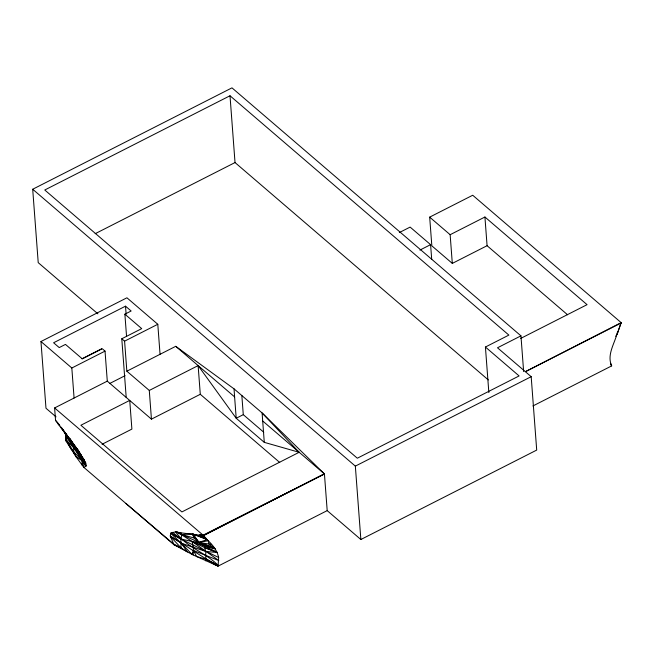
<?xml version="1.0" encoding="UTF-8"?>
<svg xmlns="http://www.w3.org/2000/svg" width="654" height="654" viewBox="0 0 654 654"><rect width="100%" height="100%" fill="white"/><g stroke="black" fill="none" stroke-linecap="round" stroke-linejoin="round"><path stroke-width="0.98" d="M175.738 346.318L198.129 365.602L200.287 394.297L151.442 419.149L149.284 390.446L126.851 371.194L175.738 346.318L234.05 388.86L262.115 412.944L324.433 473.921L327.196 510.619L218.06 566.143L193.167 554.968L174.005 544.741L83.737 467.275L76.109 456.852L65.972 440.935L65.335 433.545M65.972 440.935L66.177 436.995L65.4 433.013L67.092 435.311M218.06 566.143L218.657 557.502L180.929 539.068L171.013 533.615L181.322 543.245L187.412 551.96L181.15 547.987L174.005 544.741L170.253 535.986L170.972 532.945L175.64 531.857L180.872 532.83L181.763 534.531L180.929 539.068L181.044 548.69M205.797 560.854L205.748 551.436L204.081 545.738L198.89 542.338L175.64 531.857C185.908 547.161 205.511 552.368 218.223 565.432C201.44 557.298 186.742 545.608 170.473 536.493L181.15 547.987L173.474 543.891L125.781 503.351M193.167 554.968L193.421 547.504L192.031 541.43L177.479 532.192M81.75 464.839C82.862 459.901 81.521 454.775 78.447 450.802L68.22 436.839M532.904 405.971L611.678 365.897C606.454 354.55 615.103 342.933 617.458 332.118M73.542 452.985C74.229 448.064 73.044 442.848 69.962 438.891L78.447 450.802L72.659 443.657L65.4 433.013L73.583 447.532L85.715 466.441L83.737 467.275L82.159 460.686L70.943 448.832L65.833 439.382M615.692 336.287L617.18 334.08L621.145 322.626L472.711 195.244L429.678 217.136L431.836 245.83L452.306 263.399L487.083 245.708L484.925 217.014L450.148 234.704L452.306 263.399M617.18 334.08L621.145 322.626L525.522 371.619L621.3 322.904M170.972 532.945L180.929 539.068L192.031 541.43L218.812 560.552L193.535 550.513L191.974 554.379L181.322 543.245L170.253 535.986M85.715 466.441L86.197 465.803L85.649 462.721L80.156 453.524M73.771 444.695L60.626 427.348L60.945 426.964M180.872 532.83L203.566 535.601L324.433 473.921L262.687 420.98L262.115 412.944L299.148 452.29L181.902 511.935L80.883 425.247L129.729 400.395L131.887 429.098L102.04 444.279M97.896 313.846L38.218 262.638L32.7 189.243L231.982 87.857L520.952 335.854L523.641 371.554M230.004 95.762L44.766 189.995L357.321 458.217L519.104 375.936L485.423 347.021L508.877 335.093L230.004 95.762L235.023 162.552L488.334 379.941M95.19 233.691L235.023 162.552M56.015 416.851L45.984 408.251L40.965 341.527L126.933 297.791L157.794 324.278L160.05 354.304M126.557 336.426L124.881 314.182L131.135 311.002L125.511 306.178L53.595 342.761L59.22 347.585L65.465 344.405L82.298 358.85L102.237 348.713L105.032 351.116L107.289 381.143L151.442 419.149M81.987 358.793L101.542 348.844M126.206 397.485L121.791 338.764L141.714 328.627L124.881 314.182M74.082 398.033L71.826 368.006L105.032 351.116M126.851 371.194L124.587 341.167L157.794 324.278M60.626 427.348L55.541 420.359L54.609 407.941L107.289 381.143M399.324 232.579L410.123 227.085L430.594 244.653L431.714 259.499M109.766 383.465L125.11 375.658M419.893 250.098L430.594 244.653M149.284 390.446L198.129 365.602L234.606 396.896L236.208 418.258L264.281 442.349L299.148 452.29M241.833 395.417L243.28 414.661L236.208 418.258L198.129 365.602M520.952 335.854L497.506 347.781L531.187 376.688L536.705 450.083L360.861 539.517L327.196 510.619M520.69 338.429L587.063 304.666L484.925 217.014M54.609 407.941L203.451 535.471L324.433 473.921L202.961 535.25L201.285 534.997C208.822 540.605 216.67 547.978 218.657 557.502M360.861 539.517L355.343 466.122L531.187 376.688M217.643 565.963L218.183 565.694L215.771 565.13L205.994 559.162L196.625 556.546L193.535 550.513M176.923 531.972L181.763 534.531L192.333 533.966L194.132 538.021L198.89 542.338L207.138 539.64L192.897 534.016L198.89 542.338L214.945 548.632L204.081 545.738L192.031 541.43L211.152 544.373M198.89 542.338L208.103 540.776L209.215 544.455L213.989 547.57L198.89 542.338L192.767 534.007L194.132 538.021L181.763 534.531L179.637 532.544M215.771 565.13L218.215 565.555L205.994 559.162M215.084 548.853L204.081 545.738L217.283 552.352L204.898 547.725L192.031 541.43M181.322 543.245L205.748 551.436L217.332 552.507L204.898 547.725M192.897 534.016L206.729 539.1L199.756 534.784L206.337 538.651L203.451 535.471M202.961 535.25L203.566 535.601M65.858 436.39L85.838 463.988L82.159 460.686L76.109 456.852L73.722 451.881L65.833 439.251M172.656 532.356L180.929 539.068M487.083 245.708L567.558 314.77M429.678 217.136L450.148 234.704M32.7 189.243L355.343 466.122M243.28 414.661L263.758 432.237M200.287 394.297L279.716 462.46M121.791 338.764L124.587 341.167M40.965 341.527L71.826 368.006M66.136 439.929L81.112 455.388L84.153 459.713L81.815 457.906L85.649 462.721M57.953 423.727L59.751 425.664M55.541 420.359L58.002 423.04M82.159 460.686L86.197 465.803M58.59 423.825L59.767 425.394M62.13 428.566L65.089 432.588M63.046 430.119L61.468 427.749L64.942 432.507M66.079 434.093L71.605 441.434L70.011 438.998M61.492 427.773L66.937 435.932M64.092 431.697L66.716 435.654M611.212 365.071L610.509 363.673L611.678 365.897M610.509 363.673L611.057 364.744M65.825 436.267L66.177 436.995M485.423 347.021L488.849 392.563M262.687 420.98L264.281 442.349M125.511 306.178L126.116 314.263M234.05 388.86L234.606 396.896M78.725 451.268L72.659 443.657L81.112 455.388L78.725 451.268"/></g></svg>
